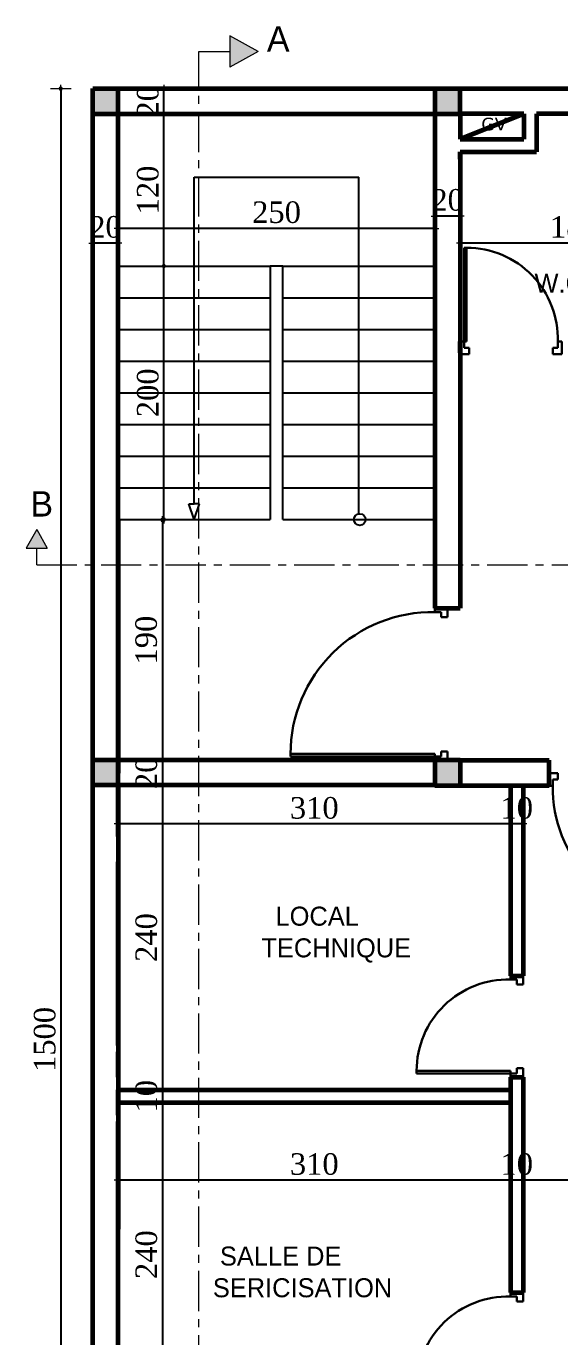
# Model space of a CAD drawing. Header units: millimetres. Extents: x -4146 to 23, y -2153 to 7365.
# Drawn here: x -4028 to -3607, y 2328 to 3362 of the extents above; entities that cross this region are included whole.
import ezdxf

# ---------------------------------------------------------------- set-up
doc = ezdxf.new("R2010")
doc.units = ezdxf.units.MM
doc.linetypes.add('AXES', pattern=[50.8, 31.75, -6.35, 6.35, -6.35])
for name, color, linetype, lineweight in [('Cotation', 242, 'Continuous', 20), ('ecriture', 122, 'Continuous', 40), ('escalier', 2, 'Continuous', 40), ('fin', 73, 'Continuous', 20), ('HA', 8, 'Continuous', 20), ('minuiserue', 3, 'Continuous', 30), ('MUR', 6, 'Continuous', 60)]:
    doc.layers.add(name, color=color, linetype=linetype, lineweight=lineweight)
doc.styles.add('cotation', font='times.ttf', dxfattribs={"height": 17})
doc.dimstyles.new('ech-100', dxfattribs={"dimtxt": 17, "dimasz": 0.02, "dimexe": 1.25, "dimexo": 0.625, "dimgap": 4, "dimtad": 1, "dimdec": 0, "dimtxsty": 'cotation', "dimblk": 'cotation', "dimcen": 2, "dimse1": 1, "dimse2": 1, "dimadec": 0, "dimazin": 0, "dimtfac": 1, "dimtdec": 0, "dimtix": 1, "dimtmove": 0, "dimatfit": 3, "dimldrblk": 'cotation', "dimfxl": 1.25, "dimtolj": 1, "dimarcsym": 0})

# ---------------------------------------------------------------- blocks, each defined once
blk = doc.blocks.new('cotation')
at = {"layer": 'Cotation'}
h = blk.add_hatch(color=256, dxfattribs=at)
h.paths.add_polyline_path([(57.15, 0), (62.15, 0, 0.41421356), (0, 62.15), (0, 57.15, -0.41421356)])
h.paths.add_polyline_path([(0, -57.15), (0, -62.15, 0.41421356), (62.15, 0), (57.15, 0, -0.41421356)])
h.paths.add_polyline_path([(0, -62.15), (0, -57.15, -0.41421356), (-57.15, 0), (-62.15, 0, 0.41421356)])
h.paths.add_polyline_path([(0, 57.15), (0, 62.15, 0.41421356), (-62.15, 0), (-57.15, 0, -0.41421356)])
for p, q in [((-152.4, 0), (152.4, 0)), ((0, 406.4), (0, -406.4))]:
    blk.add_line(p, q, dxfattribs=at)
for radius, start, end in [(62.15, 0, 180), (62.15, 180, 0), (57.15, 0, 180), (57.15, 180, 0)]:
    blk.add_arc((0, 0), radius, start, end, dxfattribs=at)
blk = doc.blocks.new('*D269')
at = {"layer": 'Defpoints', "color": 0}
for p in [(-3685.3, 3212.1), (-3685.3, 3190.8), (-3505.3, 3190.8)]:
    blk.add_point(p, dxfattribs=at)
at = {"layer": 'HA', "color": 0, "lineweight": -2}
blk.add_line((-3505.3, 3190.8), (-3685.2, 3190.8), dxfattribs=at)
at = {"layer": 'HA', "color": 0, "lineweight": -2, "xscale": 0.02, "yscale": 0.02, "zscale": 0.02, "rotation": 180}
blk.add_blockref('cotation', (-3685.3, 3190.8), dxfattribs=at)
at = {"layer": 'HA', "color": 0, "lineweight": -2, "xscale": 0.02, "yscale": 0.02, "zscale": 0.02}
blk.add_blockref('cotation', (-3505.3, 3190.8), dxfattribs=at)
at = {"layer": 'HA', "color": 0, "insert": (-3595.3, 3203.4), "char_height": 17, "attachment_point": 5, "style": 'cotation'}
blk.add_mtext('\\A1;180', dxfattribs=at)
blk = doc.blocks.new('*D270')
at = {"layer": 'Defpoints', "color": 0}
for p in [(-3705.3, 3212.1), (-3685.3, 3212.1), (-3705.3, 3202.3)]:
    blk.add_point(p, dxfattribs=at)
at = {"layer": 'HA', "color": 0, "lineweight": -2}
for p, q in [((-3705.3, 3212.1), (-3705.3, 3212.1)), ((-3685.3, 3212.1), (-3705.3, 3212.1)), ((-3685.2, 3212.1), (-3685.2, 3212.1))]:
    blk.add_line(p, q, dxfattribs=at)
at = {"layer": 'HA', "color": 0, "lineweight": -2, "xscale": 0.02, "yscale": 0.02, "zscale": 0.02}
blk.add_blockref('cotation', (-3705.3, 3212.1), dxfattribs=at)
at = {"layer": 'HA', "color": 0, "lineweight": -2, "xscale": 0.02, "yscale": 0.02, "zscale": 0.02, "rotation": 180}
blk.add_blockref('cotation', (-3685.3, 3212.1), dxfattribs=at)
at = {"layer": 'HA', "color": 0, "insert": (-3695.3, 3224.7), "char_height": 17, "attachment_point": 5, "style": 'cotation'}
blk.add_mtext('\\A1;20', dxfattribs=at)
blk = doc.blocks.new('*D271')
at = {"layer": 'Defpoints', "color": 0}
for p in [(-3955.3, 3202.3), (-3705.3, 3202.3), (-3955.3, 3190.8)]:
    blk.add_point(p, dxfattribs=at)
at = {"layer": 'HA', "color": 0, "lineweight": -2}
blk.add_line((-3705.3, 3202.3), (-3955.2, 3202.3), dxfattribs=at)
at = {"layer": 'HA', "color": 0, "lineweight": -2, "xscale": 0.02, "yscale": 0.02, "zscale": 0.02, "rotation": 180}
blk.add_blockref('cotation', (-3955.3, 3202.3), dxfattribs=at)
at = {"layer": 'HA', "color": 0, "lineweight": -2, "xscale": 0.02, "yscale": 0.02, "zscale": 0.02}
blk.add_blockref('cotation', (-3705.3, 3202.3), dxfattribs=at)
at = {"layer": 'HA', "color": 0, "insert": (-3830.3, 3215), "char_height": 17, "attachment_point": 5, "style": 'cotation'}
blk.add_mtext('\\A1;250', dxfattribs=at)
blk = doc.blocks.new('*D272')
at = {"layer": 'Defpoints', "color": 0}
for p in [(-3975.3, 3190.8), (-3975.3, 3190.8), (-3955.3, 3190.8)]:
    blk.add_point(p, dxfattribs=at)
at = {"layer": 'HA', "color": 0, "lineweight": -2}
for p, q in [((-3975.3, 3190.8), (-3975.3, 3190.8)), ((-3955.3, 3190.8), (-3975.3, 3190.8)), ((-3955.2, 3190.8), (-3955.2, 3190.8))]:
    blk.add_line(p, q, dxfattribs=at)
at = {"layer": 'HA', "color": 0, "lineweight": -2, "xscale": 0.02, "yscale": 0.02, "zscale": 0.02}
blk.add_blockref('cotation', (-3975.3, 3190.8), dxfattribs=at)
at = {"layer": 'HA', "color": 0, "lineweight": -2, "xscale": 0.02, "yscale": 0.02, "zscale": 0.02, "rotation": 180}
blk.add_blockref('cotation', (-3955.3, 3190.8), dxfattribs=at)
at = {"layer": 'HA', "color": 0, "insert": (-3965.3, 3203.4), "char_height": 17, "attachment_point": 5, "style": 'cotation'}
blk.add_mtext('\\A1;20', dxfattribs=at)
blk = doc.blocks.new('*D273')
at = {"layer": 'Defpoints', "color": 0}
for p in [(-3919.2, 3172.6), (-3919.2, 3172.6), (-3946.7, 2972.6)]:
    blk.add_point(p, dxfattribs=at)
at = {"layer": 'HA', "color": 0, "lineweight": -2}
blk.add_line((-3919.2, 2972.6), (-3919.2, 3172.6), dxfattribs=at)
at = {"layer": 'HA', "color": 0, "lineweight": -2, "xscale": 0.02, "yscale": 0.02, "zscale": 0.02}
for p, rotation in [((-3919.2, 3172.6), 90), ((-3919.2, 2972.6), 270)]:
    blk.add_blockref('cotation', p, dxfattribs=dict(at, rotation=rotation))
at = {"layer": 'HA', "color": 0, "insert": (-3931.8, 3072.6), "char_height": 17, "attachment_point": 5, "rotation": 90, "style": 'cotation'}
blk.add_mtext('\\A1;200', dxfattribs=at)
blk = doc.blocks.new('*D274')
at = {"layer": 'Defpoints', "color": 0}
for p in [(-3919.2, 3292.6), (-3919.2, 3292.6), (-3919.2, 3172.6)]:
    blk.add_point(p, dxfattribs=at)
at = {"layer": 'HA', "color": 0, "lineweight": -2}
blk.add_line((-3919.2, 3172.6), (-3919.2, 3292.6), dxfattribs=at)
at = {"layer": 'HA', "color": 0, "lineweight": -2, "xscale": 0.02, "yscale": 0.02, "zscale": 0.02}
for p, rotation in [((-3919.2, 3292.6), 90), ((-3919.2, 3172.6), 270)]:
    blk.add_blockref('cotation', p, dxfattribs=dict(at, rotation=rotation))
at = {"layer": 'HA', "color": 0, "insert": (-3931.8, 3232.6), "char_height": 17, "attachment_point": 5, "rotation": 90, "style": 'cotation'}
blk.add_mtext('\\A1;120', dxfattribs=at)
blk = doc.blocks.new('*D275')
at = {"layer": 'Defpoints', "color": 0}
for p in [(-3919.2, 3312.6), (-3919.2, 3312.6), (-3919.2, 3292.6)]:
    blk.add_point(p, dxfattribs=at)
at = {"layer": 'HA', "color": 0, "lineweight": -2}
for p, q in [((-3919.2, 3312.6), (-3919.2, 3312.7)), ((-3919.2, 3292.6), (-3919.2, 3312.6)), ((-3919.2, 3292.6), (-3919.2, 3292.6))]:
    blk.add_line(p, q, dxfattribs=at)
at = {"layer": 'HA', "color": 0, "lineweight": -2, "xscale": 0.02, "yscale": 0.02, "zscale": 0.02}
for p, rotation in [((-3919.2, 3312.6), 270), ((-3919.2, 3292.6), 90)]:
    blk.add_blockref('cotation', p, dxfattribs=dict(at, rotation=rotation))
at = {"layer": 'HA', "color": 0, "insert": (-3931.8, 3302.6), "char_height": 17, "attachment_point": 5, "rotation": 90, "style": 'cotation'}
blk.add_mtext('\\A1;20', dxfattribs=at)
blk = doc.blocks.new('*D277')
at = {"layer": 'Defpoints', "color": 0}
for p in [(-3975.3, 3312.6), (-4000.6, 1812.2), (-3975.3, 1812.2)]:
    blk.add_point(p, dxfattribs=at)
at = {"layer": 'HA', "color": 0, "lineweight": -2}
blk.add_line((-4000.6, 3312.6), (-4000.6, 1812.3), dxfattribs=at)
at = {"layer": 'HA', "color": 0, "lineweight": -2, "xscale": 0.02, "yscale": 0.02, "zscale": 0.02}
for p, rotation in [((-4000.6, 3312.6), 90), ((-4000.6, 1812.2), 270)]:
    blk.add_blockref('cotation', p, dxfattribs=dict(at, rotation=rotation))
at = {"layer": 'HA', "color": 0, "insert": (-4013.2, 2562.4), "char_height": 17, "attachment_point": 5, "rotation": 90, "style": 'cotation'}
blk.add_mtext('\\A1;1500', dxfattribs=at)
blk = doc.blocks.new('*D288')
at = {"layer": 'Defpoints', "color": 0}
for p in [(-3920.4, 2972.3), (-3920.4, 2782.6), (-3920.4, 2782.6)]:
    blk.add_point(p, dxfattribs=at)
at = {"layer": 'HA', "color": 0, "lineweight": -2}
blk.add_line((-3920.4, 2972.3), (-3920.4, 2782.6), dxfattribs=at)
at = {"layer": 'HA', "color": 0, "lineweight": -2, "xscale": 0.02, "yscale": 0.02, "zscale": 0.02}
for p, rotation in [((-3920.4, 2972.3), 90), ((-3920.4, 2782.6), 270)]:
    blk.add_blockref('cotation', p, dxfattribs=dict(at, rotation=rotation))
at = {"layer": 'HA', "color": 0, "insert": (-3933.1, 2877.5), "char_height": 17, "attachment_point": 5, "rotation": 90, "style": 'cotation'}
blk.add_mtext('\\A1;190', dxfattribs=at)
blk = doc.blocks.new('*D289')
at = {"layer": 'Defpoints', "color": 0}
for p in [(-3920.4, 2782.6), (-3920.4, 2762.9), (-3920.4, 2762.9)]:
    blk.add_point(p, dxfattribs=at)
at = {"layer": 'HA', "color": 0, "lineweight": -2}
for p, q in [((-3920.4, 2782.6), (-3920.4, 2782.7)), ((-3920.4, 2782.6), (-3920.4, 2762.9)), ((-3920.4, 2762.9), (-3920.4, 2762.9))]:
    blk.add_line(p, q, dxfattribs=at)
at = {"layer": 'HA', "color": 0, "lineweight": -2, "xscale": 0.02, "yscale": 0.02, "zscale": 0.02}
for p, rotation in [((-3920.4, 2782.6), 270), ((-3920.4, 2762.9), 90)]:
    blk.add_blockref('cotation', p, dxfattribs=dict(at, rotation=rotation))
at = {"layer": 'HA', "color": 0, "insert": (-3933, 2772.8), "char_height": 17, "attachment_point": 5, "rotation": 90, "style": 'cotation'}
blk.add_mtext('\\A1;20', dxfattribs=at)
blk = doc.blocks.new('*D290')
at = {"layer": 'Defpoints', "color": 0}
for p in [(-3920.4, 2762.9), (-3920.4, 2522.6), (-3920.4, 2522.6)]:
    blk.add_point(p, dxfattribs=at)
at = {"layer": 'HA', "color": 0, "lineweight": -2}
blk.add_line((-3920.4, 2762.9), (-3920.4, 2522.6), dxfattribs=at)
at = {"layer": 'HA', "color": 0, "lineweight": -2, "xscale": 0.02, "yscale": 0.02, "zscale": 0.02}
for p, rotation in [((-3920.4, 2762.9), 90), ((-3920.4, 2522.6), 270)]:
    blk.add_blockref('cotation', p, dxfattribs=dict(at, rotation=rotation))
at = {"layer": 'HA', "color": 0, "insert": (-3933, 2642.8), "char_height": 17, "attachment_point": 5, "rotation": 90, "style": 'cotation'}
blk.add_mtext('\\A1;240', dxfattribs=at)
blk = doc.blocks.new('*D291')
at = {"layer": 'Defpoints', "color": 0}
for p in [(-3920.4, 2522.6), (-3920.4, 2512.6), (-3920.4, 2512.6)]:
    blk.add_point(p, dxfattribs=at)
at = {"layer": 'HA', "color": 0, "lineweight": -2}
for p, q in [((-3920.4, 2522.6), (-3920.4, 2522.7)), ((-3920.4, 2522.6), (-3920.4, 2512.6)), ((-3920.4, 2512.6), (-3920.4, 2512.6))]:
    blk.add_line(p, q, dxfattribs=at)
at = {"layer": 'HA', "color": 0, "lineweight": -2, "xscale": 0.02, "yscale": 0.02, "zscale": 0.02}
for p, rotation in [((-3920.4, 2522.6), 270), ((-3920.4, 2512.6), 90)]:
    blk.add_blockref('cotation', p, dxfattribs=dict(at, rotation=rotation))
at = {"layer": 'HA', "color": 0, "insert": (-3933, 2517.6), "char_height": 17, "attachment_point": 5, "rotation": 90, "style": 'cotation'}
blk.add_mtext('\\A1;10', dxfattribs=at)
blk = doc.blocks.new('*D292')
at = {"layer": 'Defpoints', "color": 0}
for p in [(-3920.4, 2512.6), (-3920.4, 2272.6), (-3920.4, 2272.6)]:
    blk.add_point(p, dxfattribs=at)
at = {"layer": 'HA', "color": 0, "lineweight": -2}
blk.add_line((-3920.4, 2512.6), (-3920.4, 2272.6), dxfattribs=at)
at = {"layer": 'HA', "color": 0, "lineweight": -2, "xscale": 0.02, "yscale": 0.02, "zscale": 0.02}
for p, rotation in [((-3920.4, 2512.6), 90), ((-3920.4, 2272.6), 270)]:
    blk.add_blockref('cotation', p, dxfattribs=dict(at, rotation=rotation))
at = {"layer": 'HA', "color": 0, "insert": (-3933, 2392.6), "char_height": 17, "attachment_point": 5, "rotation": 90, "style": 'cotation'}
blk.add_mtext('\\A1;240', dxfattribs=at)
blk = doc.blocks.new('*D301')
at = {"layer": 'Defpoints', "color": 0}
for p in [(-3955.3, 2469.6), (-3645.7, 2469.6), (-3955.3, 2451.4)]:
    blk.add_point(p, dxfattribs=at)
at = {"layer": 'HA', "color": 0, "lineweight": -2}
blk.add_line((-3645.8, 2451.4), (-3955.2, 2451.4), dxfattribs=at)
at = {"layer": 'HA', "color": 0, "lineweight": -2, "xscale": 0.02, "yscale": 0.02, "zscale": 0.02, "rotation": 180}
blk.add_blockref('cotation', (-3955.3, 2451.4), dxfattribs=at)
at = {"layer": 'HA', "color": 0, "lineweight": -2, "xscale": 0.02, "yscale": 0.02, "zscale": 0.02}
blk.add_blockref('cotation', (-3645.7, 2451.4), dxfattribs=at)
at = {"layer": 'HA', "color": 0, "insert": (-3800.5, 2464), "char_height": 17, "attachment_point": 5, "style": 'cotation'}
blk.add_mtext('\\A1;310', dxfattribs=at)
blk = doc.blocks.new('*D302')
at = {"layer": 'Defpoints', "color": 0}
for p in [(-3645.7, 2732.4), (-3645.7, 2725.9), (-3635.7, 2725.9)]:
    blk.add_point(p, dxfattribs=at)
at = {"layer": 'HA', "color": 0, "lineweight": -2}
for p, q in [((-3645.8, 2732.4), (-3645.8, 2732.4)), ((-3635.7, 2732.4), (-3645.7, 2732.4)), ((-3635.7, 2732.4), (-3635.7, 2732.4))]:
    blk.add_line(p, q, dxfattribs=at)
at = {"layer": 'HA', "color": 0, "lineweight": -2, "xscale": 0.02, "yscale": 0.02, "zscale": 0.02}
blk.add_blockref('cotation', (-3645.7, 2732.4), dxfattribs=at)
at = {"layer": 'HA', "color": 0, "lineweight": -2, "xscale": 0.02, "yscale": 0.02, "zscale": 0.02, "rotation": 180}
blk.add_blockref('cotation', (-3635.7, 2732.4), dxfattribs=at)
at = {"layer": 'HA', "color": 0, "insert": (-3640.7, 2745), "char_height": 17, "attachment_point": 5, "style": 'cotation'}
blk.add_mtext('\\A1;10', dxfattribs=at)
blk = doc.blocks.new('*D303')
at = {"layer": 'Defpoints', "color": 0}
for p in [(-3955.3, 2732.4), (-3955.3, 2732.4), (-3645.7, 2725.9)]:
    blk.add_point(p, dxfattribs=at)
at = {"layer": 'HA', "color": 0, "lineweight": -2}
blk.add_line((-3645.8, 2732.4), (-3955.2, 2732.4), dxfattribs=at)
at = {"layer": 'HA', "color": 0, "lineweight": -2, "xscale": 0.02, "yscale": 0.02, "zscale": 0.02, "rotation": 180}
blk.add_blockref('cotation', (-3955.3, 2732.4), dxfattribs=at)
at = {"layer": 'HA', "color": 0, "lineweight": -2, "xscale": 0.02, "yscale": 0.02, "zscale": 0.02}
blk.add_blockref('cotation', (-3645.7, 2732.4), dxfattribs=at)
at = {"layer": 'HA', "color": 0, "insert": (-3800.5, 2745), "char_height": 17, "attachment_point": 5, "style": 'cotation'}
blk.add_mtext('\\A1;310', dxfattribs=at)
blk = doc.blocks.new('*D305')
at = {"layer": 'Defpoints', "color": 0}
for p in [(-3635.7, 2451.4), (-3635.7, 2451.4), (-3355.2, 2451.4)]:
    blk.add_point(p, dxfattribs=at)
at = {"layer": 'HA', "color": 0, "lineweight": -2}
blk.add_line((-3355.3, 2451.4), (-3635.7, 2451.4), dxfattribs=at)
at = {"layer": 'HA', "color": 0, "lineweight": -2, "xscale": 0.02, "yscale": 0.02, "zscale": 0.02, "rotation": 180}
blk.add_blockref('cotation', (-3635.7, 2451.4), dxfattribs=at)
at = {"layer": 'HA', "color": 0, "lineweight": -2, "xscale": 0.02, "yscale": 0.02, "zscale": 0.02}
blk.add_blockref('cotation', (-3355.2, 2451.4), dxfattribs=at)
at = {"layer": 'HA', "color": 0, "insert": (-3495.5, 2464), "char_height": 17, "attachment_point": 5, "style": 'cotation'}
blk.add_mtext('\\A1;280', dxfattribs=at)
blk = doc.blocks.new('*D306')
at = {"layer": 'Defpoints', "color": 0}
for p in [(-3645.7, 2451.4), (-3635.7, 2451.4), (-3645.7, 2450.2)]:
    blk.add_point(p, dxfattribs=at)
at = {"layer": 'HA', "color": 0, "lineweight": -2}
for p, q in [((-3645.8, 2451.4), (-3645.8, 2451.4)), ((-3635.7, 2451.4), (-3645.7, 2451.4)), ((-3635.7, 2451.4), (-3635.7, 2451.4))]:
    blk.add_line(p, q, dxfattribs=at)
at = {"layer": 'HA', "color": 0, "lineweight": -2, "xscale": 0.02, "yscale": 0.02, "zscale": 0.02}
blk.add_blockref('cotation', (-3645.7, 2451.4), dxfattribs=at)
at = {"layer": 'HA', "color": 0, "lineweight": -2, "xscale": 0.02, "yscale": 0.02, "zscale": 0.02, "rotation": 180}
blk.add_blockref('cotation', (-3635.7, 2451.4), dxfattribs=at)
at = {"layer": 'HA', "color": 0, "insert": (-3640.7, 2464), "char_height": 17, "attachment_point": 5, "style": 'cotation'}
blk.add_mtext('\\A1;10', dxfattribs=at)
blk = doc.blocks.new('BAB')
at = {"layer": 'minuiserue'}
for p, q in [((0, 80), (-10, 80)), ((-10, 77), (-10, 80)), ((-5, 77), (-10, 77)), ((-5, 73), (-5, 77)), ((0, 73), (-5, 73)), ((0, 80), (0, 73)), ((-10, 5), (-84, 5)), ((-84, 5), (-84, 3)), ((-10, 3), (-84, 3)), ((-10, 5), (-10, 0)), ((-5, 3), (-10, 3)), ((-10, 0), (0, 0)), ((0, 7), (-5, 7)), ((-5, 7), (-5, 3)), ((0, 0), (0, 7))]:
    blk.add_line(p, q, dxfattribs=at)
blk.add_arc((-12, 5), 72, 88.4304, 180, dxfattribs=at)
blk = doc.blocks.new('BAB 100')
at = {"layer": 'minuiserue'}
for p, q in [((-10, 0), (0, 0)), ((-10, -3), (-10, 0)), ((0, 0), (0, -7)), ((-5, -3), (-10, -3)), ((-5, -7), (-5, -3)), ((0, -7), (-5, -7)), ((-10, -75), (-84, -75)), ((-84, -77), (-84, -75)), ((-10, -77), (-84, -77)), ((-10, -77), (-10, -75)), ((-5, -77), (-10, -77)), ((-10, -77), (-10, -80)), ((-10, -80), (0, -80)), ((0, -73), (-5, -73)), ((-5, -73), (-5, -77)), ((0, -80), (0, -73))]:
    blk.add_line(p, q, dxfattribs=at)
blk.add_arc((-12, -75), 72, 88.4304, 180, dxfattribs=at)
at = {"layer": 'MUR'}
blk.add_line((-10, -80), (0, -80), dxfattribs=at)

msp = doc.modelspace()

# ---------------------------------------------------------------- hatches: boundary and pattern name
at = {"layer": 'fin'}
h = msp.add_hatch(color=256, dxfattribs=at)
h.paths.add_polyline_path([(-3867.136, 3354.186), (-3867.136, 3329.515), (-3844.696, 3341.851)])
h.paths.add_polyline_path([(-2913.397, 2506.295), (-2922.466, 2493.594), (-2904.327, 2493.594)])
h.paths.add_polyline_path([(-4019.543, 2964.874), (-4027.838, 2949.979), (-4011.249, 2949.979)])
at = {"layer": 'HA'}
msp.add_hatch(color=256, dxfattribs=at).paths.add_polyline_path([(-3955.252, 3312.624), (-3975.252, 3312.624), (-3975.252, 3292.624), (-3955.252, 3292.624)])
h = msp.add_hatch(color=256, dxfattribs=at)
h.paths.add_polyline_path([(-2995.252, 3292.624), (-2975.252, 3292.624), (-2975.252, 3312.624), (-2995.252, 3312.624)])
h.paths.add_polyline_path([(-3485.253, 3292.624), (-3485.253, 3312.624), (-3505.253, 3312.624), (-3505.253, 3292.624)])
h.paths.add_polyline_path([(-3685.252, 3292.624), (-3685.252, 3312.624), (-3705.252, 3312.624), (-3705.252, 3292.624)])
h = msp.add_hatch(color=256, dxfattribs=at)
h.paths.add_polyline_path([(-2975.252, 2782.624), (-2995.252, 2782.624), (-2995.252, 2762.624), (-2975.252, 2762.624)])
h.paths.add_polyline_path([(-3485.247, 2782.624), (-3505.247, 2782.624), (-3505.247, 2762.624), (-3485.247, 2762.624)])
h.paths.add_polyline_path([(-3685.252, 2782.624), (-3705.252, 2782.624), (-3705.252, 2762.624), (-3685.252, 2762.624)])
h.paths.add_polyline_path([(-3955.252, 2782.624), (-3975.252, 2782.624), (-3975.252, 2772.624), (-3975.252, 2762.624), (-3955.252, 2762.624)])

# ---------------------------------------------------------------- linework, layer by layer
at = {"layer": 'escalier', "lineweight": 25}
for p, q in [((-3955.252, 3172.624), (-3835.252, 3172.624)), ((-3825.252, 3172.624), (-3705.252, 3172.624)), ((-3955.252, 3147.624), (-3835.252, 3147.624)), ((-3825.252, 3147.624), (-3705.252, 3147.624)), ((-3955.252, 3122.624), (-3835.252, 3122.624)), ((-3825.252, 3122.624), (-3705.252, 3122.624)), ((-3955.252, 3097.624), (-3835.252, 3097.624)), ((-3825.252, 3097.624), (-3705.252, 3097.624)), ((-3955.252, 3072.624), (-3835.252, 3072.624)), ((-3825.252, 3072.624), (-3705.252, 3072.624)), ((-3955.252, 3047.624), (-3835.252, 3047.624)), ((-3825.252, 3047.624), (-3705.252, 3047.624)), ((-3955.252, 3022.624), (-3835.252, 3022.624)), ((-3825.252, 3022.624), (-3705.252, 3022.624)), ((-3955.252, 2997.624), (-3835.252, 2997.624)), ((-3825.252, 2997.624), (-3705.252, 2997.624)), ((-3955.252, 2972.624), (-3835.252, 2972.624)), ((-3825.252, 2972.624), (-3705.252, 2972.624))]:
    msp.add_line(p, q, dxfattribs=at)
at = {"layer": 'fin'}
for p, q in [((-3844.696, 3341.851), (-3867.136, 3354.186)), ((-3867.136, 3354.186), (-3867.136, 3329.515)), ((-3891.696, 3341.851), (-3867.136, 3341.851)), ((-3844.696, 3341.851), (-3867.136, 3329.515)), ((-4019.543, 2964.874), (-4027.838, 2949.979)), ((-4019.543, 2964.874), (-4011.249, 2949.979)), ((-4027.838, 2949.979), (-4011.249, 2949.979)), ((-4019.543, 2936.874), (-4019.543, 2949.979))]:
    msp.add_line(p, q, dxfattribs=at)
at = {"layer": 'fin', "linetype": 'AXES'}
for p, q in [((-3891.696, 1789.253), (-3891.696, 3341.851)), ((-4019.543, 2936.874), (-3552.815, 2936.874))]:
    msp.add_line(p, q, dxfattribs=at)
at = {"layer": 'HA', "lineweight": 25}
for p, q in [((-3895.252, 3242.624), (-3765.252, 3242.624)), ((-3895.252, 2985.089), (-3895.252, 3242.624)), ((-3765.252, 2977.175), (-3765.252, 3242.624)), ((-3895.252, 2972.624), (-3899.444, 2985.089)), ((-3899.444, 2985.089), (-3895.252, 2985.089)), ((-3895.252, 2972.624), (-3891.061, 2985.089)), ((-3891.061, 2985.089), (-3895.252, 2985.089))]:
    msp.add_line(p, q, dxfattribs=at)
msp.add_circle((-3764.625, 2972.624), 4.594, dxfattribs=at)
at = {"layer": 'minuiserue'}
for p, q in [((-3705.252, 2902.624), (-3695.252, 2902.624)), ((-3705.252, 2899.624), (-3705.252, 2902.624)), ((-3700.252, 2899.624), (-3705.252, 2899.624)), ((-3700.252, 2895.624), (-3700.252, 2899.624)), ((-3695.252, 2895.624), (-3700.252, 2895.624)), ((-3695.252, 2902.624), (-3695.252, 2895.624)), ((-3705.252, 2787.624), (-3819.252, 2787.624)), ((-3819.252, 2785.624), (-3819.252, 2787.624)), ((-3705.252, 2785.624), (-3819.252, 2785.624)), ((-3705.252, 2785.624), (-3705.252, 2787.624)), ((-3700.252, 2785.624), (-3705.252, 2785.624)), ((-3705.252, 2785.624), (-3705.252, 2782.624)), ((-3705.252, 2782.624), (-3695.252, 2782.624)), ((-3695.252, 2789.624), (-3700.252, 2789.624)), ((-3700.252, 2789.624), (-3700.252, 2785.624)), ((-3695.252, 2782.624), (-3695.252, 2789.624)), ((-3615.247, 2762.624), (-3615.247, 2772.624)), ((-3615.247, 2772.624), (-3608.247, 2772.624)), ((-3608.247, 2772.624), (-3608.247, 2767.624)), ((-3612.247, 2762.624), (-3615.247, 2762.624)), ((-3608.247, 2767.624), (-3612.247, 2767.624)), ((-3612.247, 2767.624), (-3612.247, 2762.624))]:
    msp.add_line(p, q, dxfattribs=at)
for centre, radius, start, end in [((-3707.235, 2787.624), 112.018, 88.985942, 180), ((-3510.247, 2760.643), 102.019, 178.887496, 270)]:
    msp.add_arc(centre, radius, start, end, dxfattribs=at)
at = {"layer": 'MUR'}
for p, q in [((-3975.252, 1812.242), (-3975.252, 3312.624)), ((-3975.252, 3312.624), (-3008.252, 3312.624)), ((-3975.252, 3312.624), (-2975.252, 3312.624)), ((-3955.252, 2842.624), (-3955.252, 3312.624)), ((-3705.252, 3312.624), (-3705.252, 3292.624)), ((-3685.252, 3292.624), (-3685.252, 3312.624)), ((-3975.252, 3292.624), (-3705.252, 3292.624)), ((-3705.252, 3292.624), (-3705.252, 2902.624)), ((-3705.252, 3292.624), (-3685.252, 3292.624)), ((-3685.252, 3292.624), (-3685.252, 3272.624)), ((-3685.252, 3292.624), (-3685.252, 3272.624)), ((-3685.252, 3292.624), (-3685.252, 3272.624)), ((-3635.252, 3292.624), (-3685.252, 3292.624)), ((-3635.252, 3292.624), (-3685.252, 3272.624)), ((-3635.252, 3292.624), (-3635.252, 3272.624)), ((-3558.212, 3292.624), (-3625.252, 3292.624)), ((-3625.252, 3292.624), (-3625.252, 3262.624)), ((-3685.252, 3272.624), (-3635.252, 3272.624)), ((-3685.252, 3262.624), (-3685.252, 2902.624)), ((-3685.252, 3256.911), (-3685.252, 3262.624)), ((-3685.252, 3262.624), (-3625.252, 3262.624)), ((-3685.252, 3104.13), (-3685.252, 3113.019)), ((-3685.252, 3002.624), (-3685.252, 2992.624)), ((-3955.252, 2972.624), (-3955.252, 2822.624)), ((-3955.252, 2972.624), (-3955.252, 2772.624)), ((-3705.252, 2972.624), (-3705.252, 2902.624)), ((-3705.252, 2902.624), (-3685.252, 2902.624)), ((-3955.252, 2852.624), (-3955.252, 2842.624)), ((-3955.252, 2722.624), (-3955.252, 2842.624)), ((-3975.252, 2772.624), (-3975.252, 2782.624)), ((-3705.252, 2782.624), (-3975.252, 2782.624)), ((-3705.252, 2782.624), (-3705.252, 2762.624)), ((-3685.252, 2782.624), (-3705.252, 2782.624)), ((-3705.252, 2782.624), (-3705.252, 2762.624)), ((-3685.252, 2782.624), (-3615.247, 2782.624)), ((-3685.252, 2782.624), (-3685.252, 2762.624)), ((-3615.247, 2762.624), (-3615.247, 2782.624)), ((-3975.252, 2762.624), (-3975.252, 2772.624)), ((-3705.252, 2762.93), (-3975.252, 2762.93)), ((-3955.252, 2762.624), (-3955.252, 2462.624)), ((-3955.252, 2762.624), (-3955.252, 2412.624)), ((-3685.252, 2762.624), (-3705.252, 2762.624)), ((-3615.247, 2762.624), (-3685.252, 2762.624)), ((-3645.743, 2762.624), (-3645.743, 2612.624)), ((-3635.743, 2762.624), (-3635.743, 2612.624)), ((-3955.252, 2722.624), (-3955.252, 2497.627)), ((-3955.252, 2557.627), (-3955.252, 2702.624)), ((-3645.743, 2612.624), (-3635.743, 2612.624)), ((-3955.252, 2532.627), (-3955.252, 2552.627)), ((-3645.743, 2532.624), (-3645.743, 2362.624)), ((-3635.743, 2532.624), (-3635.743, 2372.624)), ((-3955.252, 2502.627), (-3955.252, 2522.627)), ((-3955.252, 2522.624), (-3645.743, 2522.624)), ((-3955.252, 2512.624), (-3645.743, 2512.624)), ((-3955.252, 1812.242), (-3955.252, 2497.627)), ((-3635.743, 2372.624), (-3635.743, 2362.624)), ((-3645.743, 2362.624), (-3635.743, 2362.624))]:
    msp.add_line(p, q, dxfattribs=at)
at = {"layer": 'MUR', "lineweight": 25}
for p, q in [((-3835.252, 3172.624), (-3835.252, 2972.624)), ((-3825.252, 3172.624), (-3835.252, 3172.624)), ((-3825.252, 2972.624), (-3825.252, 3172.624))]:
    msp.add_line(p, q, dxfattribs=at)

# ---------------------------------------------------------------- block references
at = {"layer": 'minuiserue'}
msp.add_blockref('BAB', (-3635.743, 2282.624), dxfattribs=at)
at = {"layer": 'MUR', "rotation": 270}
msp.add_blockref('BAB', (-3685.252, 3103.019), dxfattribs=at)
at = {"layer": 'MUR'}
msp.add_blockref('BAB 100', (-3635.743, 2612.624), dxfattribs=at)

# ---------------------------------------------------------------- texts
at = {"layer": 'ecriture', "attachment_point": 1}
for s, width, gutter_width, insert, char_height in [('A', 194.01183, 12.5, (-3837.86, 3361.851), 20), ('{\\fVerdana|b0|i0|c0|p34;GV}', 0.54763, 125, (-3668.658, 3289.638), 10), ('{\\fVrinda|b0|i0|c0|p2;  W.C}', 130.42633, 12.5, (-3637.855, 3166.697), 15), ('B', 194.01183, 12.5, (-4024.502, 2994.979), 20), ('B', 194.01183, 12.5, (-4024.502, 2994.979), 20), ('{\\fVrinda|b0|i0|c0|p2;  LOCAL TECHNIQUE}', 177.07704, 12.5, (-3842.233, 2667.178), 15), ('{\\fVrinda|b0|i0|c0|p2;   SALLE DE\\P  SERICISATION}', 177.07704, 12.5, (-3891.696, 2398.995), 15)]:
    msp.add_mtext_dynamic_manual_height_columns(s, width=width, gutter_width=gutter_width, heights=[0], dxfattribs=dict(at, insert=insert, char_height=char_height))

# ---------------------------------------------------------------- dimensions: what is measured, and where the dimension line sits
at = {"layer": 'HA'}
for base, p1, p2, picture, middle in [((-4000.564, 1812.242), (-3975.252, 3312.624), (-3975.252, 1812.242), '*D277', (-4013.211, 2562.433)), ((-3920.389, 2782.624), (-3920.389, 2972.345), (-3920.389, 2782.624), '*D288', (-3933.06, 2877.484))]:
    dim = msp.add_linear_dim(base=base, p1=p1, p2=p2, angle=90, dimstyle='ech-100', dxfattribs=at)
    dim.commit()
    dim.dimension.update_dxf_attribs({"geometry": picture, "text_midpoint": middle})
for base, p1, p2, picture, middle in [((-3919.177, 3312.624), (-3919.177, 3292.624), (-3919.177, 3312.624), '*D275', (-3931.824, 3302.624)), ((-3919.177, 3292.624), (-3919.177, 3172.624), (-3919.177, 3292.624), '*D274', (-3931.824, 3232.624)), ((-3919.177, 3172.624), (-3946.658, 2972.624), (-3919.177, 3172.624), '*D273', (-3931.824, 3072.624)), ((-3920.389, 2762.93), (-3920.389, 2782.624), (-3920.389, 2762.93), '*D289', (-3933.036, 2772.777)), ((-3920.389, 2522.624), (-3920.389, 2762.93), (-3920.389, 2522.624), '*D290', (-3933.036, 2642.777)), ((-3920.389, 2512.624), (-3920.389, 2522.624), (-3920.389, 2512.624), '*D291', (-3933.036, 2517.624)), ((-3920.389, 2272.624), (-3920.389, 2512.624), (-3920.389, 2272.624), '*D292', (-3933.036, 2392.624))]:
    dim = msp.add_linear_dim(base=base, p1=p1, p2=p2, angle=90, dimstyle='ech-100', override={"dimtmove": 1}, dxfattribs=at)
    dim.commit()
    dim.dimension.update_dxf_attribs({"geometry": picture, "text_midpoint": middle})
for base, p1, p2, picture, middle in [((-3705.252, 3212.069), (-3685.252, 3212.069), (-3705.252, 3202.336), '*D270', (-3695.252, 3224.716)), ((-3955.252, 3202.336), (-3705.252, 3202.336), (-3955.252, 3190.76), '*D271', (-3830.252, 3214.983)), ((-3975.252, 3190.76), (-3955.252, 3190.76), (-3975.252, 3190.76), '*D272', (-3965.252, 3203.407)), ((-3685.252, 3190.76), (-3505.253, 3190.76), (-3685.252, 3212.069), '*D269', (-3595.253, 3203.407)), ((-3955.252, 2732.354), (-3645.743, 2725.948), (-3955.252, 2732.354), '*D303', (-3800.498, 2745.001)), ((-3645.743, 2451.366), (-3635.743, 2451.366), (-3645.743, 2450.223), '*D306', (-3640.743, 2464.013)), ((-3635.743, 2451.366), (-3355.247, 2451.366), (-3635.743, 2451.366), '*D305', (-3495.495, 2464.013))]:
    dim = msp.add_linear_dim(base=base, p1=p1, p2=p2, dimstyle='ech-100', override={"dimtmove": 1}, dxfattribs=at)
    dim.commit()
    dim.dimension.update_dxf_attribs({"geometry": picture, "text_midpoint": middle})
for base, p1, p2, picture, middle in [((-3645.743, 2732.354), (-3635.743, 2725.948), (-3645.743, 2725.948), '*D302', (-3640.743, 2745.001)), ((-3955.252, 2451.366), (-3645.743, 2469.605), (-3955.252, 2469.605), '*D301', (-3800.498, 2464.013))]:
    dim = msp.add_linear_dim(base=base, p1=p1, p2=p2, dimstyle='ech-100', dxfattribs=at)
    dim.commit()
    dim.dimension.update_dxf_attribs({"geometry": picture, "text_midpoint": middle})

doc.saveas('drawing.dxf')
